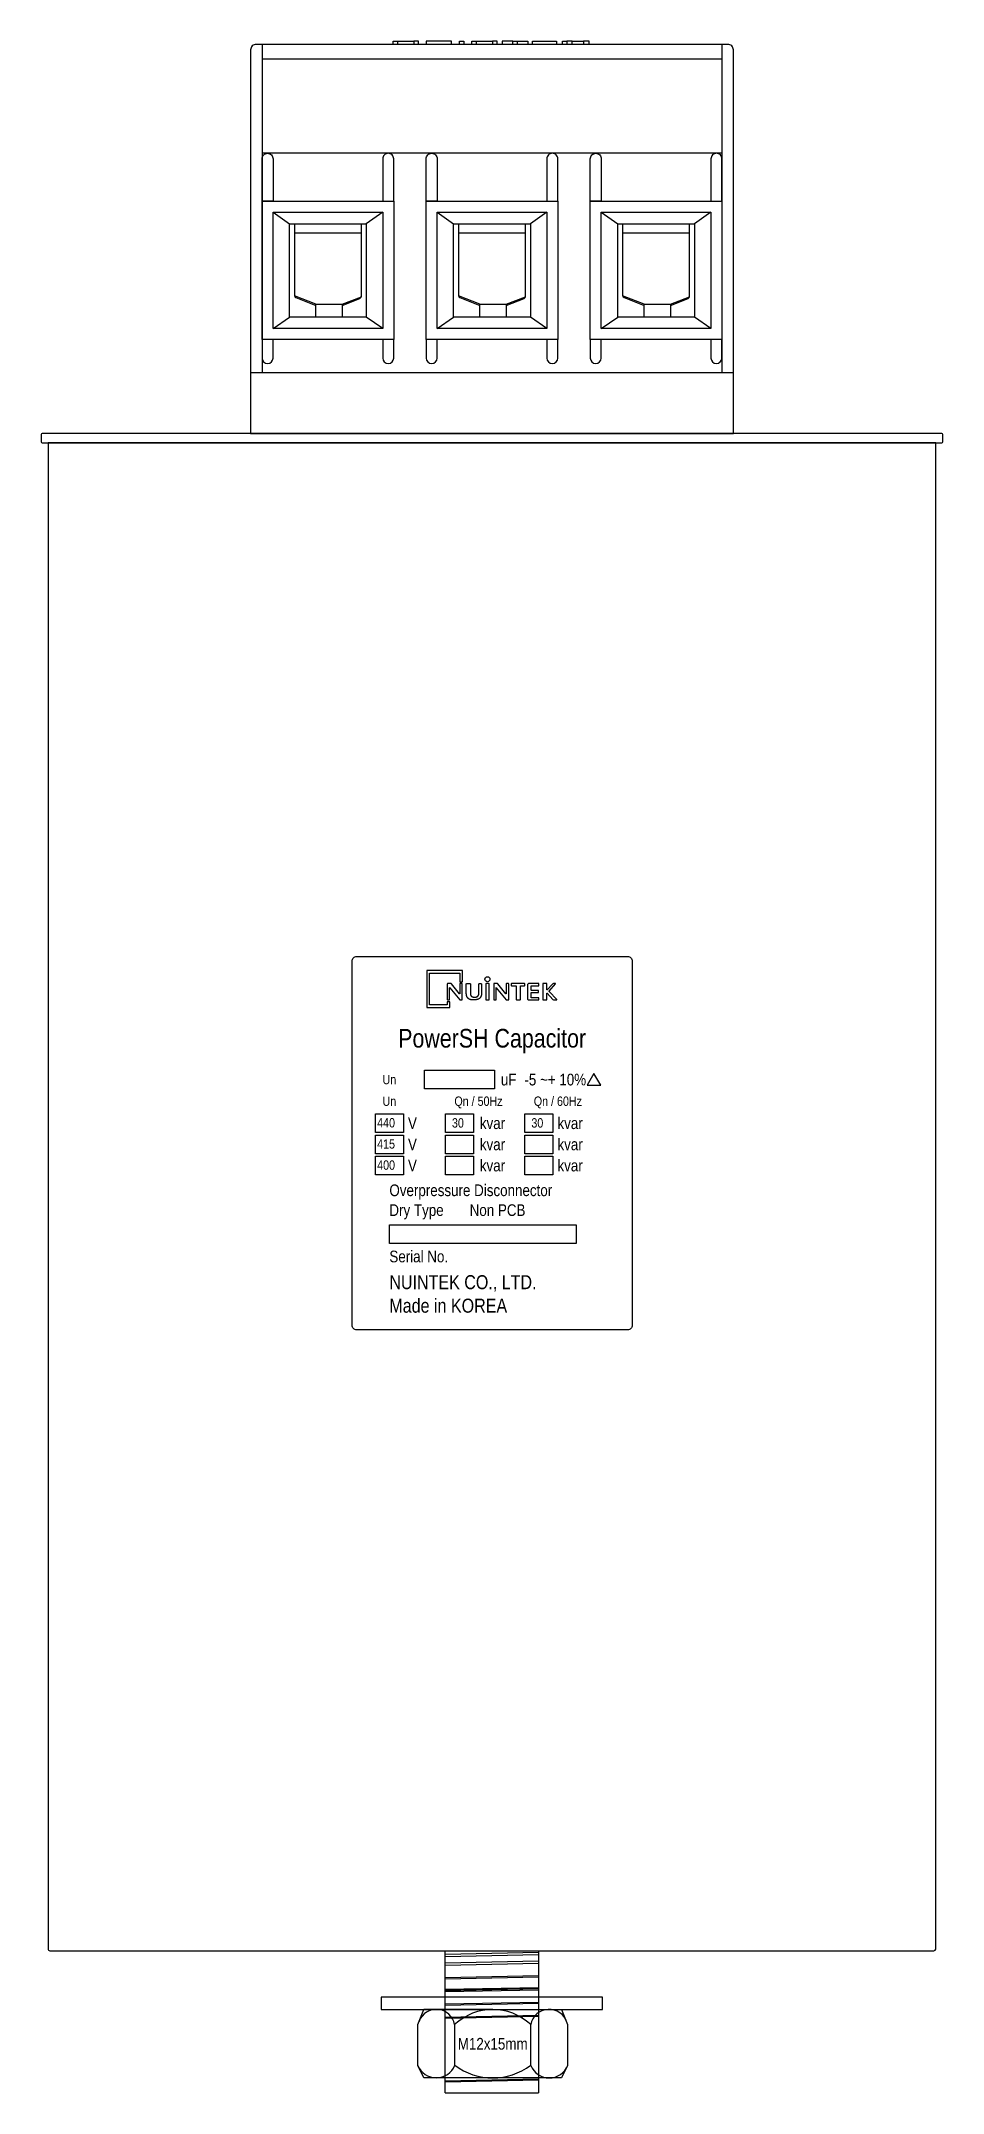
# Model space of a CAD drawing. Header units: millimetres. Extents: x 0 to 116, y 0 to 264.
import ezdxf
from ezdxf.enums import TextEntityAlignment as Align

# ---------------------------------------------------------------- set-up
doc = ezdxf.new("R2010")
doc.units = ezdxf.units.MM
doc.styles.add('Helvetica-Narrow', font='txt')

# ---------------------------------------------------------------- blocks, each defined once
blk = doc.blocks.new('Nuintek')
at = {"color": 150}
blk.add_lwpolyline([(1.82, 2.33), (1.82, 3.83), (-2.8, 3.83), (-2.8, 3.83), (-2.8, -0.99), (0.18, -0.99), (0.18, -0.23), (-0.18, -0.23), (-0.18, -0.63), (-2.44, -0.63), (-2.44, 3.47), (1.45, 3.47), (1.45, 2.33)], close=True, dxfattribs=at)
for points in [[(-0.11, 0), (0.11, 0, 0.414214), (0.15, 0.04), (0.15, 1.58, -0.70472), (0.17, 1.59), (1.45, 0.03, 0.224867), (1.51, 0), (1.75, 0, 0.414214), (1.79, 0.04), (1.79, 2.07, 0.414214), (1.75, 2.11), (1.49, 2.11, 0.414214), (1.45, 2.07), (1.45, 0.81, -0.706602), (1.43, 0.8), (0.4, 2.08, 0.226187), (0.34, 2.11), (-0.11, 2.11, 0.414214), (-0.15, 2.07), (-0.15, 0.04, 0.414214)], [(4.82, 2.07), (4.82, 0.04, 0.414214), (4.86, 0), (5.23, 0, 0.414214), (5.27, 0.04), (5.27, 2.07, 0.414214), (5.23, 2.11), (4.86, 2.11, 0.414214)], [(5.89, 0), (6.12, 0, 0.414214), (6.16, 0.04), (6.16, 1.58, -0.70472), (6.18, 1.59), (7.45, 0.03, 0.224867), (7.52, 0), (7.76, 0, 0.414214), (7.8, 0.04), (7.8, 2.07, 0.414214), (7.76, 2.11), (7.5, 2.11, 0.414214), (7.46, 2.07), (7.46, 0.81, -0.706602), (7.44, 0.8), (6.4, 2.08, 0.226187), (6.34, 2.11), (5.89, 2.11, 0.414214), (5.85, 2.07), (5.85, 0.04, 0.414214)], [(9.86, 2.11), (8.15, 2.11, 0.414214), (8.11, 2.07), (8.11, 1.89, 0.414214), (8.15, 1.85), (8.74, 1.85, -0.414214), (8.78, 1.81), (8.78, 0.04, 0.414214), (8.82, 0), (9.26, 0, 0.414214), (9.3, 0.04), (9.3, 1.81, -0.414214), (9.34, 1.85), (9.86, 1.85, 0.414214), (9.9, 1.89), (9.9, 2.07, 0.414214)], [(11.68, 2.11), (10.37, 2.11, 0.414214), (10.22, 1.96), (10.22, 0.15, 0.414214), (10.37, 0), (11.68, 0), (11.68, 0.26), (10.74, 0.26, -0.414214), (10.7, 0.3), (10.7, 0.94, -0.414214), (10.74, 0.98), (11.66, 0.98), (11.66, 1.24), (10.74, 1.24, -0.414214), (10.7, 1.28), (10.7, 1.81, -0.414214), (10.74, 1.85), (11.68, 1.85)], [(13.02, 1.14), (13.86, 2.07, 0.650559), (13.85, 2.11), (13.58, 2.11, 0.208632), (13.47, 2.06), (12.77, 1.31, -0.681762), (12.75, 1.31), (12.75, 2.07, 0.414214), (12.71, 2.11), (12.23, 2.11, 0.414214), (12.19, 2.07), (12.19, 0.04, 0.414214), (12.23, 0), (12.71, 0, 0.414214), (12.75, 0.04), (12.75, 0.88, -0.687152), (12.77, 0.89), (13.52, 0.05, 0.212465), (13.64, 0), (13.99, 0, 0.656311), (14.01, 0.04), (13.02, 1.09, -0.390361)]]:
    blk.add_lwpolyline(points, format="xyb", close=True, dxfattribs=at)
blk.add_circle((5.04, 2.69), 0.326, dxfattribs=at)
blk.add_rational_spline([(2.31, 0.85), (2.31, 0.53), (2.41, 0.3), (2.61, 0.16), (2.75, 0.05), (2.95, 0), (3.2, 0), (3.44, 0), (3.82, 0.05), (3.97, 0.16), (4.17, 0.3), (4.27, 0.53), (4.27, 0.85), (4.27, 1.26), (4.27, 1.66), (4.27, 2.07), (4.27, 2.09), (4.25, 2.11), (4.23, 2.11), (4.14, 2.11), (4.06, 2.11), (3.97, 2.11), (3.95, 2.11), (3.93, 2.09), (3.93, 2.07), (3.93, 1.66), (3.93, 1.25), (3.93, 0.83), (3.93, 0.69), (3.88, 0.57), (3.78, 0.48), (3.68, 0.4), (3.54, 0.36), (3.38, 0.36), (3.21, 0.36), (3.08, 0.4), (2.98, 0.48), (2.88, 0.57), (2.83, 0.69), (2.83, 0.83), (2.83, 1.25), (2.83, 1.66), (2.83, 2.07), (2.83, 2.08), (2.83, 2.09), (2.82, 2.1), (2.81, 2.11), (2.8, 2.11), (2.79, 2.11), (2.64, 2.11), (2.5, 2.11), (2.35, 2.11), (2.34, 2.11), (2.33, 2.11), (2.32, 2.1), (2.31, 2.09), (2.31, 2.08), (2.31, 2.07), (2.31, 1.66), (2.31, 1.26), (2.31, 0.85)], [1, 1, 1, 1, 1, 1, 1, 1, 1, 1, 1, 1, 1, 1, 1, 1, 0.804737854124, 0.804737854124, 1, 1, 1, 1, 0.804737854124, 0.804737854124, 1, 1, 1, 1, 1, 1, 1, 1, 1, 1, 1, 1, 1, 1, 1, 1, 1, 1, 1, 0.949253021674, 0.949253021674, 1, 0.949253021674, 0.949253021674, 1, 1, 1, 1, 0.949253021674, 0.949253021674, 1, 0.949253021674, 0.949253021674, 1, 1, 1, 1], degree=3, knots=[0, 0, 0, 0, 1, 1, 1, 2, 2, 2, 3, 3, 3, 4, 4, 4, 5, 5, 5, 6.570796, 6.570796, 6.570796, 7.570796, 7.570796, 7.570796, 9.141593, 9.141593, 9.141593, 10.141593, 10.141593, 10.141593, 11.141593, 11.141593, 11.141593, 12.141593, 12.141593, 12.141593, 13.141593, 13.141593, 13.141593, 14.141593, 14.141593, 14.141593, 15.141593, 15.141593, 15.141593, 15.926991, 15.926991, 15.926991, 16.712389, 16.712389, 16.712389, 17.712389, 17.712389, 17.712389, 18.497787, 18.497787, 18.497787, 19.283185, 19.283185, 19.283185, 20.283185, 20.283185, 20.283185, 20.283185], dxfattribs=at)
blk = doc.blocks.new('*U454')
at = {"color": 126}
for p, q in [((-12.14, 105.64), (-10.04, 105.64)), ((-2.06, 105.64), (0.05, 105.64)), ((10.26, 105.64), (11.75, 105.64)), ((-29.55, 105.21), (-29.55, 63.01)), ((29.52, 103.32), (-29.55, 103.32)), ((29.52, 105.21), (29.52, 63.01)), ((29.52, 91.21), (-29.55, 91.21)), ((-28.14, 83.63), (-26.03, 82.15)), ((-14.05, 83.63), (-16.17, 82.15)), ((-7.06, 83.63), (-4.95, 82.15)), ((7.03, 83.63), (4.91, 82.15)), ((14.02, 83.63), (16.13, 82.15)), ((28.11, 83.63), (25.99, 82.15)), ((-16.8, 80.95), (-25.4, 80.95)), ((4.29, 80.95), (-4.32, 80.95)), ((25.37, 80.95), (16.76, 80.95)), ((-22.65, 71.82), (-25.4, 72.88)), ((-19.26, 71.82), (-16.8, 72.78)), ((-1.57, 71.82), (-4.32, 72.88)), ((1.82, 71.82), (4.29, 72.78)), ((19.51, 71.82), (16.76, 72.88)), ((22.9, 71.82), (25.37, 72.78)), ((-28.14, 68.69), (-26.03, 70.17)), ((-14.05, 68.69), (-16.17, 70.17)), ((-7.06, 68.69), (-4.95, 70.17)), ((7.03, 68.69), (4.91, 70.17)), ((14.02, 68.69), (16.13, 70.17)), ((28.11, 68.69), (25.99, 70.17)), ((-29.55, 67.28), (-29.55, 64.89)), ((-28.14, 64.89), (-28.14, 67.28)), ((-14.05, 67.28), (-14.05, 64.89)), ((-12.64, 64.89), (-12.64, 67.28)), ((-8.47, 67.28), (-8.47, 64.89)), ((-7.06, 64.89), (-7.06, 67.28)), ((7.03, 67.28), (7.03, 64.89)), ((8.44, 64.89), (8.44, 67.28)), ((12.61, 67.28), (12.61, 64.89)), ((14.02, 64.89), (14.02, 67.28)), ((28.11, 67.28), (28.11, 64.89)), ((29.52, 64.89), (29.52, 67.28)), ((30.98, 63.01), (-31.02, 63.01)), ((-6.04, -140.23), (5.95, -139.97)), ((-6.04, -140.55), (5.95, -140.29)), ((-6.04, -141.35), (5.95, -141.09)), ((-6.03, -141.64), (5.95, -141.39)), ((-6.03, -143.22), (5.96, -142.97)), ((-6.03, -143.4), (5.96, -143.14)), ((-6.03, -144.75), (5.96, -144.5)), ((-6.03, -144.76), (5.96, -144.5)), ((-6.03, -144.92), (5.96, -144.66)), ((-6.03, -145.05), (5.96, -144.8)), ((-4.81, -147.35), (-8.76, -147.35)), ((-6.03, -146.8), (5.96, -146.54)), ((-6.02, -146.63), (5.96, -146.38)), ((0.07, -147.35), (-4.81, -147.35)), ((0.07, -147.35), (6.93, -147.35)), ((4.96, -147.35), (8.91, -147.35)), ((-6.03, -148.33), (5.96, -148.07)), ((-6.02, -148.45), (5.96, -148.2)), ((-4.81, -154.52), (-4.81, -149.28)), ((4.96, -154.52), (4.96, -149.28)), ((-6.04, -158.07), (5.96, -158.07)), ((-6.02, -156.49), (5.97, -156.24)), ((-6.02, -156.66), (5.97, -156.4))]:
    blk.add_line(p, q, dxfattribs=at)
for points in [[(-12.7, 105.21), (-12.7, 105.64), (-12.14, 105.64), (-12.14, 105.21)], [(-9.44, 105.21), (-9.44, 105.64), (-10.04, 105.64), (-10.04, 105.21)], [(-5.21, 105.21), (-5.21, 105.64), (-8.47, 105.64), (-8.47, 105.21)], [(-4.2, 105.21), (-4.2, 105.64), (-3.63, 105.64), (-3.63, 105.21)], [(-2.62, 105.21), (-2.62, 105.64), (-2.06, 105.64), (-2.06, 105.21)], [(0.64, 105.21), (0.64, 105.64), (0.05, 105.64), (0.05, 105.21)], [(2.65, 105.64), (1.28, 105.64), (1.28, 105.21)], [(2.65, 105.21), (2.65, 105.64), (3.22, 105.64), (3.22, 105.21)], [(3.22, 105.64), (4.59, 105.64), (4.59, 105.21)], [(5.18, 105.21), (5.18, 105.64), (8.28, 105.64), (8.28, 105.21)], [(9.02, 105.21), (9.02, 105.64), (9.58, 105.64)], [(10.26, 105.21), (10.26, 105.64), (9.58, 105.64), (9.58, 105.21)], [(12.48, 105.21), (12.48, 105.64), (11.75, 105.64), (11.75, 105.21)], [(-6.04, -158.07), (-6.04, -139.79), (5.96, -139.79), (5.96, -158.07)]]:
    blk.add_lwpolyline(points, dxfattribs=at)
for points in [[(-31.02, 55.21), (30.98, 55.21), (30.98, 104.51, 0.414214), (30.28, 105.21), (-30.31, 105.21, 0.414214), (-31.02, 104.51)], [(-29.55, 90.5, -0.414214), (-28.85, 91.21), (-28.85, 91.21, -0.414214), (-28.14, 90.5), (-28.14, 85.04), (-29.55, 85.04)], [(-12.64, 90.5, 0.414214), (-13.35, 91.21, 0.414214), (-14.05, 90.5), (-14.05, 85.04), (-12.64, 85.04)], [(-8.47, 90.5, -0.414214), (-7.77, 91.21), (-7.77, 91.21, -0.414214), (-7.06, 90.5), (-7.06, 85.04), (-8.47, 85.04)], [(8.44, 90.5, 0.414214), (7.73, 91.21, 0.414214), (7.03, 90.5), (7.03, 85.04), (8.44, 85.04)], [(12.61, 90.5, -0.414214), (13.31, 91.21), (13.31, 91.21, -0.414214), (14.02, 90.5), (14.02, 85.04), (12.61, 85.04)], [(29.52, 90.5, 0.414214), (28.81, 91.21, 0.414214), (28.11, 90.5), (28.11, 85.04), (29.52, 85.04)], [(-57.73, 55.21, 0.414214), (-57.94, 55), (-57.94, 54.21, 0.414214), (-57.73, 53.99), (57.69, 53.99, 0.414214), (57.9, 54.21), (57.9, 55, 0.414214), (57.69, 55.21)], [(-57.04, 53.99), (-57.04, -139.57, 0.414214), (-56.83, -139.79), (56.75, -139.79, 0.305094), (57, -139.57), (57, 53.99)]]:
    blk.add_lwpolyline(points, format="xyb", close=True, dxfattribs=at)
for points in [[(-29.55, 85.04), (-12.64, 85.04), (-12.64, 67.28), (-29.55, 67.28)], [(-8.47, 85.04), (8.44, 85.04), (8.44, 67.28), (-8.47, 67.28)], [(12.61, 85.04), (29.52, 85.04), (29.52, 67.28), (12.61, 67.28)], [(-28.14, 83.63), (-14.05, 83.63), (-14.05, 68.69), (-28.14, 68.69)], [(-26.03, 82.15), (-16.17, 82.15), (-16.17, 70.17), (-26.03, 70.17)], [(-7.06, 83.63), (7.03, 83.63), (7.03, 68.69), (-7.06, 68.69)], [(-4.95, 82.15), (4.91, 82.15), (4.91, 70.17), (-4.95, 70.17)], [(14.02, 83.63), (28.11, 83.63), (28.11, 68.69), (14.02, 68.69)], [(16.13, 82.15), (25.99, 82.15), (25.99, 70.17), (16.13, 70.17)], [(-22.65, 71.82), (-19.26, 71.82), (-19.26, 70.17), (-22.65, 70.17)], [(-1.57, 71.82), (1.82, 71.82), (1.82, 70.17), (-1.57, 70.17)], [(19.51, 71.82), (22.9, 71.82), (22.9, 70.17), (19.51, 70.17)], [(-14.24, -147.35), (14.17, -147.35), (14.17, -145.77), (-14.24, -145.77)], [(-9.55, -149.28), (-8.76, -147.35), (8.91, -147.35), (9.7, -149.28), (9.7, -154.55), (8.91, -156.13), (-8.76, -156.13), (-9.55, -154.55)]]:
    blk.add_lwpolyline(points, close=True, dxfattribs=at)
for points in [[(-25.4, 82.15), (-25.4, 72.92, 0.309945), (-25.22, 72.66), (-22.65, 71.67)], [(-19.26, 71.67), (-16.98, 72.56, 0.309225), (-16.8, 72.82), (-16.8, 82.15)], [(-4.32, 82.15), (-4.32, 72.92, 0.309945), (-4.14, 72.66), (-1.57, 71.67)], [(1.82, 71.67), (4.11, 72.56, 0.309225), (4.29, 72.82), (4.29, 82.15)], [(16.76, 82.15), (16.76, 72.92, 0.309945), (16.94, 72.66), (19.51, 71.67)], [(22.9, 71.67), (25.19, 72.56, 0.309225), (25.37, 72.82), (25.37, 82.15)]]:
    blk.add_lwpolyline(points, format="xyb", dxfattribs=at)
at = {"color": 150}
blk.add_lwpolyline([(-17.4, -12.01), (17.4, -12.01, -0.414214), (18, -12.61), (18, -59.41, -0.414214), (17.4, -60.01), (-17.4, -60.01, -0.414214), (-18, -59.41), (-18, -12.61, -0.414214)], format="xyb", close=True, dxfattribs=at)
at = {"color": 1}
for points in [[(-8.7, -26.63), (0.3, -26.63), (0.3, -29.03), (-8.7, -29.03)], [(-15, -32.24), (-11.4, -32.24), (-11.4, -34.64), (-15, -34.64)], [(-6, -32.24), (-2.4, -32.24), (-2.4, -34.64), (-6, -34.64)], [(4.2, -32.24), (7.8, -32.24), (7.8, -34.64), (4.2, -34.64)], [(-15, -34.96), (-11.4, -34.96), (-11.4, -37.36), (-15, -37.36)], [(-6, -34.96), (-2.4, -34.96), (-2.4, -37.36), (-6, -37.36)], [(4.2, -34.96), (7.8, -34.96), (7.8, -37.36), (4.2, -37.36)], [(-15, -37.68), (-11.4, -37.68), (-11.4, -40.08), (-15, -40.08)], [(-6, -37.68), (-2.4, -37.68), (-2.4, -40.08), (-6, -40.08)], [(4.2, -37.68), (7.8, -37.68), (7.8, -40.08), (4.2, -40.08)], [(-13.2, -46.51), (10.8, -46.51), (10.8, -48.91), (-13.2, -48.91)]]:
    blk.add_lwpolyline(points, close=True, dxfattribs=at)
at = {"color": 0, "lineweight": 30}
blk.add_lwpolyline([(12.2, -28.55), (13.96, -28.55), (13.08, -27.03)], close=True, dxfattribs=at)
at = {"color": 126}
for centre, radius, start, end in [((-28.85, 64.89), 0.705, 180, 270), ((-28.85, 64.89), 0.705, 270, 0), ((-13.35, 64.89), 0.705, 180, 270), ((-13.35, 64.89), 0.705, 270, 0), ((-7.77, 64.89), 0.705, 180, 270), ((-7.77, 64.89), 0.705, 270, 0), ((7.73, 64.89), 0.705, 180, 270), ((7.73, 64.89), 0.705, 270, 0), ((13.31, 64.89), 0.705, 180, 270), ((13.31, 64.89), 0.705, 270, 0), ((28.81, 64.89), 0.705, 180, 270), ((28.81, 64.89), 0.705, 270, 0), ((-7.16, -149.7), 2.38, 10.1671, 159.777), ((0.07, -154.49), 7.14, 46.8242, 133.1758), ((7.31, -149.71), 2.39, 16.6513, 169.7172), ((-7.18, -153.58), 2.55, 201.7155, 338.3893), ((0.07, -147.93), 8.2, 233.4665, 306.5335), ((7.33, -153.59), 2.55, 201.5266, 338.9501)]:
    blk.add_arc(centre, radius, start, end, dxfattribs=at)
at = {"xscale": 0.9925739292666548, "yscale": 0.9925739292666548, "zscale": 0.9925739292666548}
blk.add_blockref('Nuintek', (-5.61, -17.6), dxfattribs=at)
at = {"style": 'Helvetica-Narrow'}
for s, height, p in [('PowerSH Capacitor', 2.4, (0, -22.52)), ('Un', 1.2, (-13.2, -27.83)), ('Un', 1.2, (-13.2, -30.61))]:
    blk.add_text(s, height=height, dxfattribs=at).set_placement(p, align=Align.MIDDLE_CENTER)
for s, height, p in [('uF', 1.5, (1.12, -27.83)), ('-5 ~+ 10%%%', 1.5, (4.14, -27.83)), ('Qn / 50Hz', 1.2, (-4.85, -30.61)), ('Qn / 60Hz', 1.2, (5.35, -30.61)), ('440', 1.2, (-14.77, -33.38)), ('V', 1.5, (-10.81, -33.44)), ('30', 1.2, (-5.16, -33.4)), ('kvar', 1.5, (-1.58, -33.44)), ('30', 1.2, (5.04, -33.4)), ('kvar', 1.5, (8.39, -33.44)), ('415', 1.2, (-14.77, -36.1)), ('V', 1.5, (-10.81, -36.16)), ('kvar', 1.5, (-1.58, -36.16)), ('kvar', 1.5, (8.39, -36.16)), ('400', 1.2, (-14.77, -38.82)), ('V', 1.5, (-10.81, -38.88)), ('kvar', 1.5, (-1.58, -38.88)), ('kvar', 1.5, (8.39, -38.88)), ('Overpressure Disconnector', 1.5, (-13.2, -42.06)), ('Dry Type       Non PCB', 1.5, (-13.2, -44.61)), ('Serial No.', 1.5, (-13.2, -50.57)), ('NUINTEK CO., LTD.', 1.8, (-13.2, -53.87)), ('Made in KOREA', 1.8, (-13.2, -56.89))]:
    blk.add_text(s, height=height, dxfattribs=at).set_placement(p, align=Align.MIDDLE_LEFT)
at = {"color": 126, "style": 'Helvetica-Narrow'}
blk.add_text('M12x15mm', height=1.5, dxfattribs=at).set_placement((0.07, -151.75), align=Align.MIDDLE_CENTER)

msp = doc.modelspace()

# ---------------------------------------------------------------- block references
msp.add_blockref('*U454', (57.94, 158.07))

doc.saveas('drawing.dxf')
